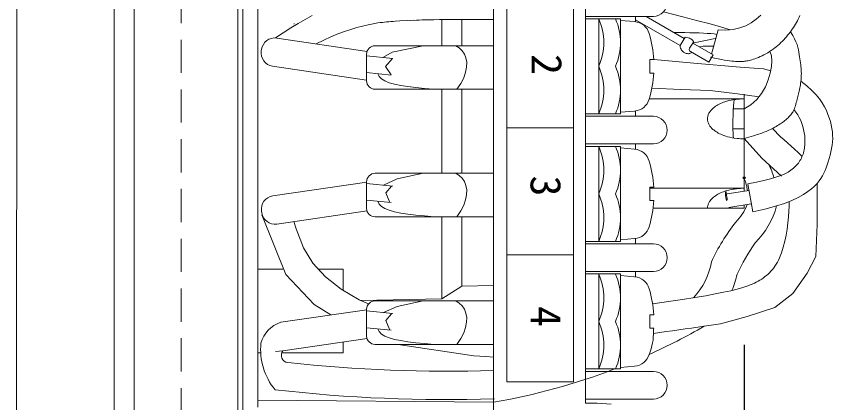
# Model space of a CAD drawing. Units: millimetres, scale not verified. Extents: x -62 to 63, y -57 to 57.
# Drawn here: x 17.56 to 27.33, y 11.14 to 15.76 of the extents above; entities that cross this region are included whole.
import ezdxf
from ezdxf.enums import TextEntityAlignment as Align

# ---------------------------------------------------------------- set-up
doc = ezdxf.new("R2010")
doc.units = ezdxf.units.MM
doc.header["$LTSCALE"] = 0.125
doc.header["$PDMODE"] = 32
doc.header["$PDSIZE"] = 0.025
doc.linetypes.add('USER1', pattern=[4.7625, 3.175, -1.5875])
doc.layers.add('0-1_Defpoints', color=7, linetype='Continuous')
doc.layers.add('0-6_SUNPO', color=7, linetype='Continuous')
doc.layers.add('0-2_GAIKEI', color=1, linetype='Continuous', lineweight=18)
doc.styles.add('ＭＳ ゴシック', font='')
doc.styles.get('ＭＳ ゴシック').set_extended_font_data('MS Gothic')

# ---------------------------------------------------------------- blocks, each defined once
blk = doc.blocks.new('D1')
at = {"layer": '0-1_Defpoints'}
blk.add_point((219.7609, 327.3304), dxfattribs=at)
at = {"layer": '0-6_SUNPO'}
blk.add_line((219.7609, 325.3304), (219.7609, 310.0418), dxfattribs=at)

msp = doc.modelspace()

# ---------------------------------------------------------------- linework, layer by layer
at = {"layer": '0-2_GAIKEI'}
for p, q in [((20.2051, 26.5342), (20.2051, 2.5342)), ((18.7272, 21.2137), (18.7272, 10.5497)), ((20.2672, 9.918), (20.2672, 20.3304)), ((23.2672, 20.3042), (23.2672, 9.9442)), ((23.426, 18.9878), (23.426, 11.3878)), ((24.226, 18.9878), (24.226, 11.3878)), ((20.4472, 11.0842), (20.4472, 17.9842)), ((24.3672, 11.5422), (24.3672, 17.2562)), ((25.1822, 15.7602), (24.3672, 15.7602)), ((24.9672, 15.6964), (24.9672, 15.7602)), ((25.0954, 15.7602), (25.5512, 15.497)), ((22.3437, 15.7143), (22.2751, 15.7113)), ((22.6472, 15.7218), (22.6472, 15.4084)), ((22.8872, 15.7211), (22.8872, 15.4084)), ((24.7872, 15.7302), (24.3672, 15.7302)), ((24.5272, 14.5942), (24.5272, 15.7302)), ((24.7872, 14.5942), (24.7872, 15.7302)), ((24.7872, 15.7122), (24.9566, 15.6974)), ((24.9672, 15.7187), (25.501, 15.4105)), ((25.9559, 15.6005), (25.8772, 15.3088)), ((21.7536, 15.3416), (20.6721, 15.5001)), ((25.501, 15.4105), (25.5613, 15.5114)), ((25.6143, 15.3798), (25.6619, 15.4517)), ((25.9211, 15.4964), (25.6494, 15.4374)), ((25.6525, 15.4385), (25.8959, 15.298)), ((20.4907, 15.3657), (20.4877, 15.3459)), ((23.2672, 15.4084), (21.849, 15.4084)), ((21.749, 14.9884), (21.749, 15.3084)), ((21.749, 15.2882), (22.0616, 15.2565)), ((25.625, 15.3389), (25.8459, 15.2114)), ((25.6707, 15.3127), (25.6705, 15.3127)), ((25.8959, 15.298), (25.8459, 15.2114)), ((21.749, 14.9986), (20.6227, 15.1637)), ((25.1401, 15.2422), (25.1401, 15.0822)), ((25.1849, 15.2422), (25.1401, 15.2422)), ((21.749, 15.0872), (22.0415, 15.0576)), ((25.1849, 15.0822), (25.1401, 15.0822)), ((26.9461, 14.9831), (26.943, 14.9604)), ((23.2672, 14.8884), (21.849, 14.8884)), ((22.6472, 14.8884), (22.6472, 13.8824)), ((22.8872, 14.8884), (22.8872, 13.8824)), ((25.1323, 14.7742), (26.2672, 14.7742)), ((26.1495, 14.7647), (26.1677, 14.7671)), ((26.2672, 13.6683), (26.2672, 14.8294)), ((24.7872, 14.5942), (24.3672, 14.5942)), ((25.1822, 14.5642), (24.3672, 14.5642)), ((24.7872, 14.6122), (24.9566, 14.627)), ((24.9672, 14.5642), (24.9672, 14.6282)), ((26.2672, 14.6529), (26.138, 14.6529)), ((26.8875, 14.6145), (26.8637, 14.645)), ((24.226, 14.4278), (23.426, 14.4278)), ((26.2672, 14.4129), (26.1331, 14.4129)), ((26.7042, 14.3202), (26.6079, 14.4204)), ((26.4792, 14.0652), (26.2672, 14.3001)), ((25.1822, 14.2342), (24.3672, 14.2342)), ((24.7872, 14.2042), (24.3672, 14.2042)), ((24.5272, 13.0682), (24.5272, 14.2042)), ((24.7872, 13.0682), (24.7872, 14.2042)), ((24.7872, 14.1862), (24.9566, 14.1714)), ((24.9672, 14.1702), (24.9672, 14.2342)), ((26.7128, 13.8498), (26.4792, 14.0652)), ((23.2672, 13.8824), (21.849, 13.8824)), ((21.749, 13.4624), (21.749, 13.7824)), ((21.7516, 13.7772), (20.6253, 13.6121)), ((21.749, 13.7622), (22.0616, 13.7305)), ((25.1849, 13.7162), (25.1401, 13.7162)), ((25.1401, 13.7162), (25.1401, 13.5562)), ((25.1401, 13.7042), (26.2672, 13.7042)), ((26.1369, 13.6928), (26.1495, 13.6947)), ((26.3095, 13.7559), (26.3706, 13.4214)), ((26.3239, 13.6774), (26.0382, 13.6318)), ((21.749, 13.5612), (22.0415, 13.5316)), ((25.1849, 13.5562), (25.1401, 13.5562)), ((26.3527, 13.5159), (26.0841, 13.473)), ((26.2672, 13.4642), (26.2672, 13.5022)), ((26.8048, 13.4902), (26.8042, 13.5453)), ((20.4903, 13.4299), (20.4933, 13.4101)), ((21.7562, 13.4342), (20.6747, 13.2757)), ((25.1766, 13.4642), (26.2672, 13.4642)), ((23.2672, 13.3624), (21.849, 13.3624)), ((22.6472, 13.3624), (22.6472, 12.3796)), ((24.7872, 13.0862), (24.9566, 13.101)), ((24.9672, 13.0382), (24.9672, 13.1019)), ((24.7872, 13.0682), (24.3672, 13.0682)), ((25.1822, 13.0382), (24.3672, 13.0382)), ((24.226, 12.9078), (23.426, 12.9078)), ((20.7454, 12.7342), (20.4472, 12.7342)), ((21.4672, 12.7342), (21.1643, 12.7342)), ((21.4672, 12.7342), (21.4672, 12.4809)), ((25.1822, 12.7082), (24.3672, 12.7082)), ((24.9672, 12.6444), (24.9672, 12.7082)), ((24.7872, 12.6782), (24.3672, 12.6782)), ((24.5272, 11.5422), (24.5272, 12.6782)), ((24.7872, 11.5602), (24.7872, 12.6782)), ((24.7872, 12.6602), (24.9566, 12.6454)), ((22.6472, 12.3796), (22.8872, 12.5342)), ((21.6599, 12.3702), (21.772, 12.3201)), ((21.6768, 12.3626), (22.6472, 12.3796)), ((23.2672, 12.3564), (21.849, 12.3564)), ((21.7516, 12.2512), (20.721, 12.1002)), ((21.749, 11.9364), (21.749, 12.2564)), ((21.749, 12.2362), (22.0616, 12.2045)), ((22.0456, 12.2024), (21.978, 12.1212)), ((21.978, 12.1212), (22.0253, 12.0062)), ((22.9372, 12.2102), (22.9462, 12.1581)), ((25.1849, 12.1902), (25.1401, 12.1902)), ((25.1401, 12.1902), (25.1401, 12.0302)), ((21.749, 12.0352), (22.0415, 12.0056)), ((25.1849, 12.0302), (25.1401, 12.0302)), ((21.7562, 11.9082), (20.7471, 11.7603)), ((21.4672, 11.8659), (21.4672, 11.7342)), ((23.2672, 11.8364), (21.849, 11.8364)), ((20.4808, 11.7342), (20.4472, 11.7342)), ((20.7471, 11.7603), (20.656, 11.7526)), ((21.4672, 11.7342), (20.7332, 11.7342)), ((23.1769, 11.6921), (23.2672, 11.682)), ((24.3672, 11.1822), (24.3672, 11.5122)), ((24.226, 11.3878), (23.426, 11.3878)), ((23.2672, 11.1442), (20.4472, 11.1688))]:
    msp.add_line(p, q, dxfattribs=at)
at = {"layer": '0-2_GAIKEI', "color": 7}
for p, q in [((20.2672, 26.3023), (20.2672, 2.766)), ((18.9672, 21.3189), (18.9672, 7.7495)), ((17.5672, 20.8148), (17.5558, 9.2161)), ((26.3051, 12.1692), (26.6357, 12.2794))]:
    msp.add_line(p, q, dxfattribs=at)
at = {"layer": '0-2_GAIKEI', "linetype": 'USER1'}
msp.add_line((19.5272, 21.4342), (19.5272, 7.6342), dxfattribs=at)
at = {"layer": '0-2_GAIKEI'}
for points in [[(20.6598, 15.5014), (20.7508, 15.5641), (20.8401, 15.6219), (20.9276, 15.6752), (21.0133, 15.724), (21.097, 15.7684)], [(26.1078, 15.5981), (26.0896, 15.6038), (26.0227, 15.6238), (25.9447, 15.6458), (25.8447, 15.6728), (25.7118, 15.7077), (25.5351, 15.7537), (25.3037, 15.8136)], [(25.9559, 15.6005), (26.0483, 15.596), (26.1343, 15.6033), (26.2137, 15.6211), (26.2867, 15.6482), (26.353, 15.6833), (26.4129, 15.7252), (26.4662, 15.7727)], [(21.1466, 15.4329), (21.235, 15.4765), (21.3205, 15.515), (21.403, 15.549), (21.4824, 15.5785), (21.5584, 15.604), (21.631, 15.6257), (21.6999, 15.6439), (21.7651, 15.6589), (21.8263, 15.6712), (21.8835, 15.6808), (21.9105, 15.6848), (21.9367, 15.6882), (21.9624, 15.6912), (21.9878, 15.6939), (22.0131, 15.6962), (22.0386, 15.6982), (22.0646, 15.7), (22.0912, 15.7017), (22.1476, 15.7049), (22.2417, 15.7097), (22.3091, 15.7128)], [(22.3437, 15.7143), (22.3786, 15.7156), (22.4136, 15.7169), (22.4485, 15.718), (22.4832, 15.7189), (22.5516, 15.7203), (22.6192, 15.7211), (22.6873, 15.7215), (22.7569, 15.7215), (22.905, 15.7213), (22.9856, 15.7212), (23.0722, 15.7214), (23.1657, 15.722), (23.2672, 15.7231)], [(25.4328, 15.5654), (25.4962, 15.5656), (25.5579, 15.5653), (25.6176, 15.5646), (25.6747, 15.5634), (25.7289, 15.5617), (25.7796, 15.5595), (25.8265, 15.5567), (25.8691, 15.5533), (25.907, 15.5494), (25.9396, 15.5449)], [(26.7072, 15.4455), (26.7244, 15.4625), (26.741, 15.4797), (26.7572, 15.4973), (26.7728, 15.5151), (26.788, 15.5333), (26.8027, 15.5517), (26.8207, 15.5756)], [(25.5613, 15.5114), (25.5812, 15.5087), (25.5986, 15.5046), (25.6138, 15.4993), (25.6267, 15.4931), (25.6375, 15.4862), (25.6461, 15.4791), (25.6527, 15.4719), (25.6573, 15.465), (25.66, 15.4585), (25.6609, 15.4529)], [(25.8649, 15.2729), (25.9121, 15.2612), (25.9553, 15.2515), (25.9947, 15.2435), (26.0306, 15.237), (26.0631, 15.2318), (26.0924, 15.2278), (26.1189, 15.2248), (26.1428, 15.2226), (26.1642, 15.2209), (26.1835, 15.2199), (26.2011, 15.2193), (26.2172, 15.2192), (26.2321, 15.2196), (26.2462, 15.2203), (26.2597, 15.2215), (26.2731, 15.2229), (26.2866, 15.2247), (26.3003, 15.2268), (26.3145, 15.2294), (26.3292, 15.2326), (26.3447, 15.2365), (26.361, 15.2412), (26.3784, 15.2467), (26.3969, 15.2532), (26.4167, 15.2608), (26.4375, 15.2694), (26.4591, 15.2789), (26.4813, 15.2893), (26.5039, 15.3006), (26.5265, 15.3126), (26.5489, 15.3252), (26.5709, 15.3385), (26.5922, 15.3524), (26.6129, 15.3668), (26.633, 15.3816), (26.6524, 15.397), (26.6712, 15.4128), (26.6895, 15.429), (26.7072, 15.4455)], [(22.4251, 15.4054), (22.0555, 15.3328), (21.9498, 15.2734)], [(22.8163, 15.4084), (22.8578, 15.3825), (22.8923, 15.3491), (22.919, 15.3088), (22.9372, 15.2622), (22.9462, 15.2101), (22.9453, 15.1529), (22.9336, 15.0916), (22.9106, 15.0266), (22.8754, 14.9586), (22.8274, 14.8884)], [(25.501, 15.4105), (25.5031, 15.3935), (25.5067, 15.3788), (25.5116, 15.3662), (25.5175, 15.3555), (25.5243, 15.3465), (25.5318, 15.3391), (25.5399, 15.3329), (25.5481, 15.3279), (25.5565, 15.3238), (25.5648, 15.3204), (25.5728, 15.3176), (25.5805, 15.3154), (25.5881, 15.3139), (25.5956, 15.3132), (25.6029, 15.3133), (25.6103, 15.3144), (25.6178, 15.3165), (25.6253, 15.3196), (25.6331, 15.324), (25.6411, 15.3296)], [(25.6252, 15.398), (25.6105, 15.3629), (25.6143, 15.349), (25.625, 15.3389)], [(25.8974, 15.4019), (25.7754, 15.4019), (25.7321, 15.3941)], [(22.0555, 15.2536), (21.9763, 15.1612), (22.0423, 15.0622)], [(26.2672, 14.6529), (26.3487, 14.7025), (26.4179, 14.7654), (26.4753, 14.8383), (26.5213, 14.9176), (26.5561, 14.9998), (26.5804, 15.0815), (26.5943, 15.1591), (26.5985, 15.2293), (26.5932, 15.2884), (26.5788, 15.3331)], [(25.1849, 15.2422), (25.6638, 15.2001), (26.2186, 15.1503), (26.5004, 15.1327), (26.5859, 15.1097)], [(21.8812, 15.0738), (21.8976, 15.0405), (21.9263, 15.0118), (21.9669, 14.9873), (22.019, 14.9664), (22.0825, 14.9486), (22.157, 14.9334), (22.2421, 14.9203), (22.3375, 14.9088), (22.4429, 14.8983), (22.5581, 14.8884)], [(26.8802, 14.6898), (26.8857, 14.7083), (26.891, 14.7276), (26.896, 14.7474), (26.901, 14.7676), (26.9243, 14.8661), (26.9286, 14.8851), (26.9327, 14.9039), (26.9365, 14.9227), (26.9399, 14.9415), (26.943, 14.9604)], [(25.1627, 14.9013), (25.5083, 14.8863), (25.8605, 14.8745), (26.1893, 14.8335), (26.4463, 14.799)], [(26.1495, 14.7647), (26.1328, 14.7621), (26.1121, 14.7582), (26.0849, 14.752), (26.0611, 14.7456), (26.0379, 14.7383), (26.0199, 14.732), (26.0024, 14.7251), (25.9857, 14.7178), (25.9695, 14.7101), (25.9541, 14.702), (25.9395, 14.6934), (25.9256, 14.6845), (25.9126, 14.6752), (25.9003, 14.6656), (25.8918, 14.6582), (25.8837, 14.6506), (25.8761, 14.6429), (25.8691, 14.635), (25.8626, 14.627), (25.8566, 14.6188), (25.8512, 14.6105), (25.8464, 14.6022), (25.8421, 14.5937), (25.8384, 14.5852), (25.8352, 14.5766), (25.8327, 14.5679), (25.8307, 14.5592), (25.8293, 14.5505), (25.8285, 14.5417), (25.8283, 14.5329), (25.8287, 14.5242), (25.8296, 14.5154), (25.8312, 14.5067), (25.8333, 14.498), (25.8361, 14.4893), (25.8394, 14.4807), (25.8432, 14.4722), (25.8477, 14.4638), (25.8527, 14.4555)], [(26.1478, 14.7625), (26.1434, 14.729), (26.1398, 14.6847), (26.1369, 14.6324), (26.1348, 14.5754), (26.1334, 14.5167), (26.1328, 14.4594), (26.133, 14.4065), (26.1341, 14.3611), (26.1359, 14.3262), (26.1386, 14.305)], [(26.2672, 14.7742), (26.2516, 14.7736), (26.2371, 14.7729), (26.2236, 14.7721), (26.2109, 14.7713), (26.1991, 14.7703), (26.188, 14.7693), (26.1775, 14.7682), (26.1677, 14.7671)], [(26.2672, 14.2983), (26.3806, 14.3322), (26.4029, 14.3391), (26.4235, 14.3455), (26.4429, 14.3518), (26.4614, 14.3579), (26.4793, 14.3641), (26.4968, 14.3704), (26.514, 14.3769), (26.531, 14.3836), (26.5479, 14.3907), (26.5647, 14.3981), (26.5816, 14.406), (26.5986, 14.4145), (26.6158, 14.4235), (26.6331, 14.433), (26.6503, 14.4429), (26.6671, 14.453), (26.6836, 14.4633), (26.6994, 14.4735), (26.7144, 14.4836), (26.7284, 14.4935), (26.7414, 14.5031), (26.7533, 14.5123), (26.7643, 14.5214), (26.7745, 14.5303), (26.7841, 14.539), (26.7931, 14.5478), (26.8017, 14.5565), (26.81, 14.5654), (26.8181, 14.5744), (26.8261, 14.5838), (26.8338, 14.5937), (26.8413, 14.6042), (26.8485, 14.6155), (26.8555, 14.6278), (26.8621, 14.6413), (26.8685, 14.6561), (26.8745, 14.6723), (26.8802, 14.6898)], [(26.3095, 13.7559), (26.4138, 13.7772), (26.5041, 13.7977), (26.5819, 13.8177), (26.6484, 13.8375), (26.7049, 13.8572), (26.7527, 13.8773), (26.793, 13.898), (26.8271, 13.9196), (26.8564, 13.9423), (26.8821, 13.9664), (26.8939, 13.979), (26.9052, 13.9921), (26.9159, 14.0056), (26.9259, 14.0196), (26.9353, 14.0339), (26.944, 14.0487), (26.9521, 14.0639), (26.9595, 14.0795), (26.9661, 14.0956), (26.9721, 14.112), (26.9774, 14.1289), (26.9819, 14.1462), (26.9857, 14.1638), (26.9889, 14.1817), (26.9914, 14.1998), (26.9933, 14.2182), (26.9945, 14.2367), (26.9951, 14.2554), (26.9952, 14.2742), (26.9946, 14.2931), (26.9919, 14.3308), (26.9869, 14.3685), (26.9797, 14.4058), (26.9702, 14.4428), (26.9583, 14.4791), (26.9442, 14.5145), (26.9277, 14.5491), (26.9088, 14.5824), (26.8875, 14.6145)], [(25.8527, 14.4555), (25.8583, 14.4472), (25.8644, 14.4391), (25.871, 14.4311), (25.8782, 14.4233), (25.8859, 14.4156), (25.8942, 14.408), (25.9029, 14.4007), (25.9153, 14.3911), (25.9285, 14.3819), (25.9426, 14.3731), (25.9574, 14.3646), (25.9729, 14.3566), (25.9892, 14.3489), (26.0061, 14.3417), (26.0237, 14.335), (26.0464, 14.3273), (26.07, 14.3203), (26.0941, 14.3142), (26.1221, 14.3081), (26.1475, 14.3038), (26.1825, 14.2995), (26.2021, 14.2977), (26.2228, 14.2961), (26.2336, 14.2955), (26.2446, 14.295), (26.2558, 14.2945), (26.2672, 14.2942)], [(26.9575, 14.086), (26.9125, 14.1304), (26.8709, 14.17), (26.8292, 14.2085), (26.7875, 14.2462), (26.7459, 14.2833), (26.7042, 14.3202)], [(22.4245, 13.884), (22.1133, 13.8164), (21.9509, 13.7419)], [(22.8163, 13.8824), (22.8578, 13.8565), (22.8923, 13.8231), (22.919, 13.7828), (22.9372, 13.7362), (22.9462, 13.6841), (22.9453, 13.6269), (22.9336, 13.5656), (22.9106, 13.5006), (22.8754, 13.4326), (22.8274, 13.3624)], [(22.0456, 13.7284), (21.978, 13.6472), (22.0253, 13.5322)], [(26.1369, 13.6928), (26.1121, 13.6882), (26.0849, 13.682), (26.0611, 13.6756), (26.0379, 13.6683), (26.0199, 13.662), (26.0024, 13.6551), (25.9857, 13.6478), (25.9695, 13.6401), (25.9541, 13.632), (25.9395, 13.6234), (25.9256, 13.6145), (25.9126, 13.6052), (25.9003, 13.5956), (25.8918, 13.5882), (25.8837, 13.5806), (25.8761, 13.5729), (25.8691, 13.565), (25.8607, 13.5547), (25.8538, 13.5449), (25.8495, 13.538), (25.8447, 13.529), (25.8405, 13.5195), (25.8385, 13.5144), (25.8366, 13.5091), (25.8348, 13.5036), (25.8331, 13.4977), (25.8316, 13.4916), (25.8302, 13.4853), (25.829, 13.4786), (25.828, 13.4715), (25.8272, 13.4642)], [(26.2672, 13.7042), (26.2516, 13.7036), (26.2371, 13.7029), (26.2236, 13.7021), (26.2109, 13.7013), (26.1991, 13.7003), (26.188, 13.6993), (26.1775, 13.6982), (26.1677, 13.6971), (26.1584, 13.6959), (26.1453, 13.6941)], [(27.1395, 13.7615), (27.1081, 13.7296), (27.0715, 13.6975), (27.0282, 13.664), (26.9762, 13.6295), (26.9137, 13.5943), (26.8386, 13.5588), (26.7487, 13.5234), (26.6421, 13.4885), (26.5168, 13.4543), (26.3706, 13.4214)], [(21.8812, 13.5478), (21.8976, 13.5145), (21.9263, 13.4858), (21.9669, 13.4613), (22.019, 13.4404), (22.0825, 13.4226), (22.157, 13.4074), (22.2421, 13.3943), (22.3375, 13.3828), (22.4429, 13.3723), (22.5581, 13.3624)], [(25.1757, 12.3222), (25.3633, 12.3492), (25.53, 12.374), (25.6774, 12.3971), (25.8074, 12.4187), (25.9214, 12.4392), (26.0212, 12.459), (26.1084, 12.4783), (26.1847, 12.4976), (26.2517, 12.5171), (26.3112, 12.5373), (26.3386, 12.5477), (26.3646, 12.5584), (26.3893, 12.5695), (26.4129, 12.5809), (26.4354, 12.5929), (26.4569, 12.6053), (26.4775, 12.6183), (26.4974, 12.632), (26.5166, 12.6463), (26.5353, 12.6613), (26.5534, 12.6772), (26.5711, 12.6939), (26.5883, 12.7116), (26.6049, 12.7305), (26.621, 12.7505), (26.6364, 12.7719), (26.6513, 12.7946), (26.6655, 12.8189), (26.679, 12.8448), (26.6919, 12.8725), (26.7154, 12.9329), (26.7361, 12.9991), (26.754, 13.0695), (26.7691, 13.1424), (26.7815, 13.2163), (26.7912, 13.2897), (26.7983, 13.3608), (26.8028, 13.4282), (26.8048, 13.4902)], [(20.4957, 13.3864), (20.7823, 12.6741), (21.1191, 12.3126), (21.32, 12.1879)], [(20.8755, 13.3052), (20.9038, 13.2182), (20.9943, 12.9905), (21.1045, 12.8068), (21.2544, 12.6437), (21.4435, 12.4965), (21.6599, 12.3702)], [(22.8872, 13.3624), (22.8872, 12.5342), (23.2672, 12.5408)], [(22.4245, 12.358), (22.1133, 12.2904), (21.9509, 12.2159)], [(22.8163, 12.3564), (22.8578, 12.3305), (22.8923, 12.2971), (22.919, 12.2568), (22.9372, 12.2102)], [(22.9462, 12.1581), (22.9453, 12.1009), (22.9336, 12.0396), (22.9106, 11.9746), (22.8754, 11.9066), (22.8274, 11.8364)], [(21.8812, 12.0218), (21.8976, 11.9885), (21.9263, 11.9598), (21.9669, 11.9353), (22.019, 11.9144), (22.0825, 11.8966), (22.157, 11.8814), (22.2421, 11.8683), (22.3375, 11.8568), (22.4429, 11.8463), (22.5581, 11.8364)], [(22.1248, 11.8364), (23.0329, 11.7007), (23.1769, 11.6921)]]:
    msp.add_lwpolyline(points, dxfattribs=at)
at = {"layer": '0-2_GAIKEI', "color": 7}
for points in [[(26.9516, 15.0572), (26.9518, 15.0772), (26.9515, 15.0975), (26.9507, 15.118), (26.9492, 15.1388), (26.9473, 15.16), (26.9448, 15.1818), (26.942, 15.2042), (26.9387, 15.2274), (26.9351, 15.2515), (26.9312, 15.2767), (26.927, 15.303), (26.9225, 15.3305), (26.917, 15.3595), (26.9099, 15.39), (26.9004, 15.4223), (26.8878, 15.4563), (26.8713, 15.4923), (26.8502, 15.5304), (26.8207, 15.5756), (26.844, 15.6085), (26.8569, 15.6279), (26.8693, 15.6476), (26.8813, 15.6674), (26.8929, 15.6875), (26.904, 15.7078), (26.9147, 15.7283), (26.9249, 15.7491), (26.9347, 15.77)], [(26.6357, 12.2794), (26.8483, 12.4447), (27.0215, 12.6888), (27.1238, 12.8856), (27.1395, 13.2713), (27.1395, 13.7615), (27.1648, 13.7913), (27.1866, 13.8216), (27.2051, 13.8521), (27.221, 13.8832), (27.2352, 13.9152), (27.2484, 13.9487), (27.2614, 13.9839), (27.274, 14.0207), (27.2859, 14.0587), (27.2968, 14.0977), (27.3065, 14.1375), (27.3146, 14.1778), (27.3209, 14.2183), (27.3251, 14.2588), (27.3269, 14.2991), (27.3263, 14.3393), (27.3233, 14.3795), (27.3178, 14.42), (27.3098, 14.4609), (27.2993, 14.5024), (27.2862, 14.5447), (27.2706, 14.5879), (27.2521, 14.6323), (27.2298, 14.6779), (27.2025, 14.7249), (27.1688, 14.7732), (27.1275, 14.8232), (27.0775, 14.8747), (27.0174, 14.928), (26.9461, 14.9831), (26.9479, 14.9986), (26.9496, 15.0179), (26.9509, 15.0375), (26.9516, 15.0572)], [(25.7889, 12.0526), (25.9823, 12.0826), (26.3051, 12.1692)], [(25.1822, 11.5122), (24.3672, 11.5122), (24.3672, 11.5422), (24.7872, 11.5422), (24.7872, 11.5602), (24.9566, 11.575)], [(24.6766, 11.1194), (24.5072, 11.1342), (24.3672, 11.1342), (24.3672, 11.1822), (25.1822, 11.1822)]]:
    msp.add_lwpolyline(points, dxfattribs=at)
at = {"layer": '0-2_GAIKEI'}
msp.add_lwpolyline([(26.048, 13.6719), (26.0453, 13.6453), (26.0461, 13.6188), (26.0491, 13.5946), (26.0534, 13.5748), (26.058, 13.5617), (26.0618, 13.5573), (26.0637, 13.564), (26.0627, 13.5838), (26.0578, 13.6191)], close=True, dxfattribs=at)
for centre, radius, start, end in [((25.1822, 15.9252), 0.165, 270, 90), ((20.879, 15.5204), 0.15, 87.19544, 90), ((23.8851, 15.4462), 0.7021, 336.14136, 23.85864), ((24.0851, 15.4462), 0.7021, 336.14136, 23.85864), ((24.9392, 15.4981), 0.2, 16.25703, 85), ((23.7872, 15.1622), 1.4, 3.27583, 16.25703), ((20.6489, 15.3418), 0.16, 81.66378, 171.39619), ((20.6459, 15.322), 0.16, 171.39619, 261.66378), ((21.849, 15.3084), 0.1, 90, 180), ((23.8851, 14.8782), 0.7021, 336.14136, 23.85864), ((24.0851, 14.8782), 0.7021, 336.14136, 23.85864), ((23.7872, 15.1622), 1.4, 343.74297, 356.72417), ((21.849, 14.9884), 0.1, 180, 270), ((24.9392, 14.8262), 0.2, 275, 343.74297), ((25.1822, 14.3992), 0.165, 270, 90), ((23.8851, 13.9202), 0.7021, 336.14136, 23.85864), ((24.0851, 13.9202), 0.7021, 336.14136, 23.85864), ((24.9392, 13.9721), 0.2, 16.25703, 85), ((23.7872, 13.6362), 1.4, 3.27583, 16.25703), ((25.8574, 13.6272), 0.792, 14.83211, 27.18376), ((21.849, 13.7824), 0.1, 90, 180), ((25.8574, 13.6272), 0.452, 6.03323, 24.95034), ((20.6485, 13.4538), 0.16, 98.33622, 188.60381), ((23.8851, 13.3522), 0.7021, 336.14136, 23.85864), ((24.0851, 13.3522), 0.7021, 336.14136, 23.85864), ((23.7872, 13.6362), 1.4, 343.74297, 356.72417), ((25.7537, 13.7112), 0.5845, 314.93488, 339.62821), ((25.686, 13.7595), 1.0064, 315.11494, 344.65231), ((20.6515, 13.434), 0.16, 188.60381, 278.33622), ((21.849, 13.4624), 0.1, 180, 270), ((28.0085, 11.843), 2.3469, 141.70561, 155.34743), ((24.9392, 13.3002), 0.2, 275, 343.74297), ((25.1822, 12.8732), 0.165, 270, 90), ((28.4286, 11.623), 2.4806, 144.9004, 154.84519), ((25.0391, 12.9717), 0.8497, 317.23842, 349.84665), ((23.8851, 12.3942), 0.7021, 336.14136, 23.85864), ((24.0851, 12.3942), 0.7021, 336.14136, 23.85864), ((24.9392, 12.4461), 0.2, 16.25703, 85), ((25.1367, 12.901), 1.0702, 336.92395, 347.94033), ((23.7872, 12.1102), 1.4, 3.27583, 16.25703), ((21.849, 12.2564), 0.1, 90, 180), ((20.8351, 11.7529), 0.3655, 108.19277, 164.23686), ((23.8851, 11.8262), 0.7021, 336.14136, 23.85864), ((24.0851, 11.8262), 0.7021, 336.14136, 23.85864), ((31.0637, -27.3077), 39.7122, 97.63286, 98.51664), ((23.7872, 12.1102), 1.4, 355.3289, 356.72417), ((21.849, 11.9364), 0.1, 180, 270), ((24.4702, 11.9833), 0.7125, 337.88701, 1.03876), ((21.24, 11.7769), 0.7604, 174.31917, 219.44753), ((20.817, 11.7064), 0.0883, 142.36019, 262.81528), ((22.7073, 29.1083), 17.5926, 263.79553, 271.82369), ((21.9774, 18.679), 7.6444, 279.7138, 290.9971), ((22.7073, 29.1083), 17.9326, 263.42125, 271.82369)]:
    msp.add_arc(centre, radius, start, end, dxfattribs=at)
at = {"layer": '0-2_GAIKEI', "color": 7}
for centre, radius, start, end in [((21.9774, 18.679), 7.6444, 294.35838, 299.90802), ((24.9392, 11.7742), 0.2, 275.00006, 342.78682), ((25.1822, 11.3472), 0.165, 270, 90)]:
    msp.add_arc(centre, radius, start, end, dxfattribs=at)

# ---------------------------------------------------------------- block references
at = {"layer": '0-6_SUNPO'}
msp.add_blockref('D1', (-193.4938, -313.501), dxfattribs=at)

# ---------------------------------------------------------------- texts
at = {"layer": '0-2_GAIKEI', "color": 7, "style": 'ＭＳ ゴシック'}
for s, p in [('2', (23.6126, 15.3092)), ('3', (23.6011, 13.8555)), ('4', (23.6011, 12.2936))]:
    msp.add_text(s, height=0.3666, rotation=270, dxfattribs=at).set_placement(p, align=Align.BOTTOM_LEFT)

doc.saveas('drawing.dxf')
